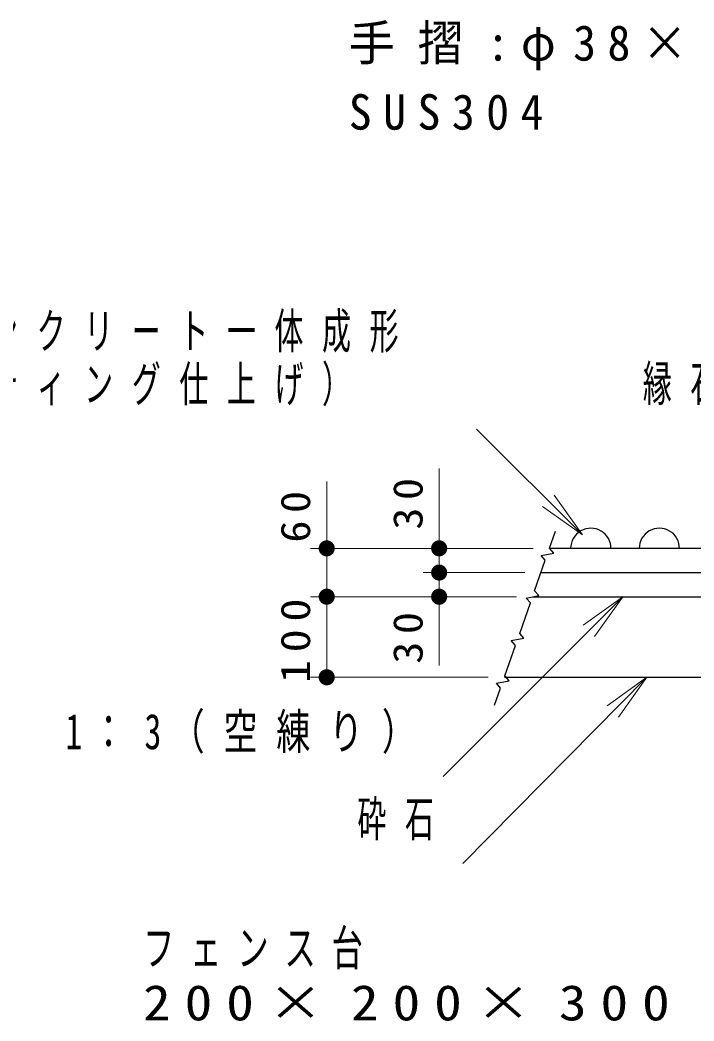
# Model space of a CAD drawing. Units: millimetres on the paper, with parts at other scales. Extents: x -365 to 0, y -19 to 257.
# Drawn here: x -129.3 to -87.5, y 38.9 to 101 of the extents above; entities that cross this region are included whole.
import ezdxf

# ---------------------------------------------------------------- set-up
doc = ezdxf.new("R2010")
doc.units = ezdxf.units.MM
doc.layers.add('LY_1', color=7, linetype='Continuous', lineweight=13)
doc.styles.add('ＭＳ ゴシック', font='')
doc.styles.get('ＭＳ ゴシック').set_extended_font_data('MS Gothic')

# ---------------------------------------------------------------- blocks, each defined once
blk = doc.blocks.new('filled_dot')
at = {"color": 0, "linetype": 'Continuous', "lineweight": -2, "const_width": 1.25}
blk.add_lwpolyline([(-0.625, 0, 1), (0.625, 0, 1)], format="xyb", close=True, dxfattribs=at)
blk = doc.blocks.new('open_arrow')
at = {"color": 0, "linetype": 'Continuous', "lineweight": -2}
blk.add_lwpolyline([(7.5, 1.25), (0, 0), (7.5, -1.25)], dxfattribs=at)

msp = doc.modelspace()

# ---------------------------------------------------------------- linework, layer by layer
at = {"layer": 'LY_1'}
for p, q in [((-94.4, 69.078), (-100.975, 75.652)), ((-103.295, 66.747), (-103.295, 73.192)), ((-110.272, 65.247), (-110.272, 72.387)), ((-97.455, 68.247), (-111.272, 68.247)), ((-97.979, 66.747), (-104.295, 66.747)), ((-103.295, 60.977), (-103.295, 66.747)), ((-98.503, 65.247), (-111.272, 65.247)), ((-110.272, 60.247), (-110.272, 65.247)), ((-91.89, 65.247), (-103.047, 54.09)), ((-100.249, 60.247), (-111.272, 60.247)), ((-90.414, 60.247), (-101.819, 48.702))]:
    msp.add_line(p, q, dxfattribs=at)
at = {"layer": 'LY_1', "lineweight": 25}
for p, q in [((-79.086, 68.247), (-96.455, 68.247)), ((-96.979, 66.747), (-78.886, 66.747)), ((-97.503, 65.247), (-78.886, 65.247)), ((-99.249, 60.247), (-73.886, 60.247))]:
    msp.add_line(p, q, dxfattribs=at)
msp.add_lwpolyline([(-99.853, 58.515), (-99.483, 59.576), (-99.744, 59.879), (-98.958, 60.028), (-99.219, 60.331), (-98.56, 62.219), (-98.821, 62.522), (-98.035, 62.671), (-98.296, 62.974), (-97.637, 64.863), (-97.898, 65.166), (-97.112, 65.315), (-97.373, 65.618), (-96.714, 67.506), (-96.975, 67.809), (-96.189, 67.958), (-96.45, 68.261), (-96.08, 69.322)], dxfattribs=at)
for centre in [(-93.886, 68.247), (-89.636, 68.247)]:
    msp.add_arc(centre, 1.25, 359.09467, 179.99984, dxfattribs=at)

# ---------------------------------------------------------------- block references
at = {"layer": 'LY_1', "xscale": 0.4, "yscale": 0.4}
for name, p, rotation in [('open_arrow', (-94.4, 69.078), 135), ('filled_dot', (-110.272, 68.247), 270), ('filled_dot', (-103.295, 68.247), 270), ('filled_dot', (-103.295, 66.747), 90), ('filled_dot', (-103.295, 66.747), 270), ('filled_dot', (-110.272, 65.247), 90), ('filled_dot', (-110.272, 65.247), 270), ('filled_dot', (-103.295, 65.247), 90), ('open_arrow', (-91.89, 65.247), 225), ('filled_dot', (-110.272, 60.247), 90), ('open_arrow', (-90.414, 60.247), 225.3)]:
    msp.add_blockref(name, p, dxfattribs=dict(at, rotation=rotation))

# ---------------------------------------------------------------- texts
at = {"layer": 'LY_1', "char_height": 2.199, "attachment_point": 4, "style": 'ＭＳ ゴシック'}
for s, insert in [('\\T1.5;\\W0.95;手摺:φ38×2.0', (-108.904, 99.31)), ('\\T1.5;\\W0.95;SUS304\u3000\u3000\u3000\u3000', (-108.904, 95.31)), ('\\T1.64;\\W0.6;歩道板：コンクリート一体成形', (-145.98, 81.602)), ('\\T1.64;\\W0.6;（表面コーティング仕上げ）\u3000', (-145.98, 78.302)), ('\\T1.64;\\W0.6;縁石', (-90.659, 78.366)), ('\\T1.56;\\W0.7;モルタル\u30001：3（空練り）', (-142.867, 56.74)), ('\\T1.64;\\W0.6;砕石', (-108.37, 51.352)), ('\\T1.5;\\W0.65;フェンス台', (-121.672, 43.339)), ('\\T1.5;\\W1.15;200×200×300', (-121.672, 40.039))]:
    msp.add_mtext(s, dxfattribs=dict(at, insert=insert))
at = {"layer": 'LY_1', "char_height": 1.833, "attachment_point": 8, "rotation": 90, "style": 'ＭＳ ゴシック'}
for s, insert in [('\\T1.34;\\W1.1;30', (-104.295, 71.244)), ('\\T1.34;\\W1.1;60', (-111.272, 70.439)), ('\\T1.33;\\W1.15;100', (-111.272, 62.747)), ('\\T1.34;\\W1.1;30', (-104.295, 62.925))]:
    msp.add_mtext(s, dxfattribs=dict(at, insert=insert))

doc.saveas('drawing.dxf')
